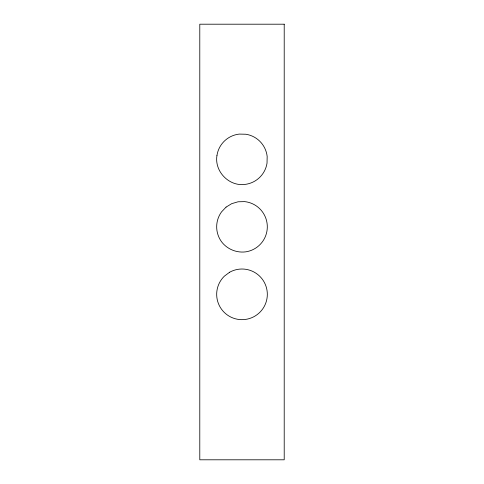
<?xml version="1.0" encoding="UTF-8"?>
<svg xmlns="http://www.w3.org/2000/svg" width="484" height="484" viewBox="0 0 484 484"><rect width="100%" height="100%" fill="white"/><g stroke="black" fill="none" stroke-linecap="round" stroke-linejoin="round"><path stroke-width="0.73" d="M216.971 155.406C214.231 171.215 228.829 186.479 244.747 184.446A25.325 25.325 0 0 0 267.029 163.132L267.174 156.526A25.325 25.325 0 0 0 245.866 134.243L239.253 134.092A25.325 25.325 0 0 0 216.971 155.406M226.076 207.11L221.521 211.907A25.325 25.325 0 0 0 222.307 242.732C228.031 249.569 237.112 253.059 245.945 251.819A25.325 25.325 0 0 0 244.662 201.622L238.055 201.786L231.715 203.661L226.076 207.11M229.634 272.238L224.34 276.189A25.325 25.325 0 0 0 233.016 318.018A25.325 25.325 0 0 0 267.259 292.475A25.325 25.325 0 0 0 229.634 272.238M284.211 24.2L199.789 24.2L199.789 459.8L284.211 459.8L284.211 24.2"/></g></svg>
